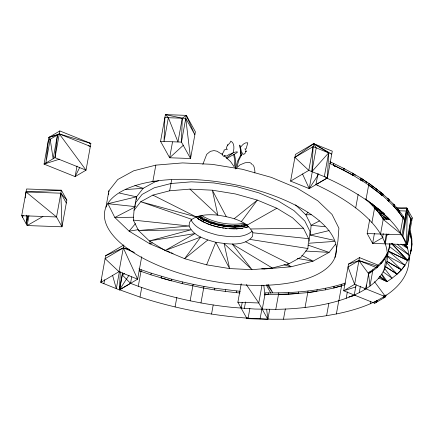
<?xml version="1.0" encoding="UTF-8"?>
<svg xmlns="http://www.w3.org/2000/svg" width="434" height="434" viewBox="0 0 434 434"><rect width="100%" height="100%" fill="white"/><g stroke="black" fill="none" stroke-linecap="round" stroke-linejoin="round"><path stroke-width="0.65" d="M28.091 216.11L26.246 223.917L26.441 215.156M396.833 208.548L406.848 208.06L407.217 212.671L406.544 242.991L410.852 219.235L406.848 208.06L396.128 207.68M101.849 279.198L100.791 282.415L118.997 271.679L123.847 244.95L105.641 255.691L100.791 282.415L119.426 289.907L120.305 271.662M324.328 176.627L328.636 152.871L311.905 171.631L313.109 146.627L331.744 154.119L313.652 143.659L295.445 154.395L290.596 181.119L309.23 188.616L327.431 177.875L332.281 151.151L313.652 143.659L294.903 157.363L308.796 170.383L327.431 177.875L328.636 152.871L313.652 143.659L308.796 170.383L290.596 181.119M254.801 172.971L254.904 171.153L254.091 166.857L252.724 164.573M108.63 194.649L108.728 193.352M108.825 192.061L108.929 190.765L117.722 179.54L133.715 170.79L155.828 165.126L182.546 162.918L212.047 164.329L242.324 169.26L271.31 177.37L297.035 188.112L317.742 200.752L332.026 214.429L338.905 228.213L337.912 241.152L334.934 257.541A117.598 49.514 10.3 0 1 146.833 260.194A117.598 49.514 10.3 0 1 179.557 179.302A117.598 49.514 10.3 0 1 334.934 257.541M134.052 210.262L140.73 201.739L152.876 195.099L169.661 190.797L189.946 189.121L212.345 190.195L235.331 193.938L257.34 200.096L276.87 208.249L292.592 217.846L303.437 228.23L308.655 238.689L307.901 248.519L301.229 257.042L289.082 263.682L272.297 267.984L252.013 269.66L229.613 268.586L206.627 264.843L184.618 258.686L165.088 250.532L149.367 240.935L138.522 230.552L133.298 220.092L134.052 210.262L136.493 196.83L143.171 188.307L155.318 181.667L158.546 180.837M135.077 206.909L135.175 205.597M135.278 204.289L135.375 202.976L142.054 194.454L154.2 187.813L170.985 183.511L191.269 181.835L213.669 182.909L236.655 186.653L258.664 192.81L278.194 200.964L293.916 210.561L304.76 220.944L309.979 231.403L309.225 241.233M136.292 199.45L136.493 196.83L119.426 193.076M252.838 232.77L252.566 236.34C244.261 247.125 227.476 243.919 215.763 242.275C205.906 239.497 193.575 236.297 189.121 226.011L189.392 222.441L191.817 219.344L196.233 216.929A32.441 13.66 10.3 0 1 217.841 215.15C230.449 217.298 246.648 220.109 252.838 232.77L308.655 238.689M333.974 240.284L310.343 235.087L311.097 225.257L305.872 214.797L295.505 204.864M389.987 243.387L389.64 246.691L389.835 245.606M140.003 297.089A197.497 83.182 10.3 0 0 175.086 306.93A197.546 83.203 10.3 0 0 248.112 318.193L271.901 319.229L283.473 319.223A197.497 83.182 10.3 0 0 326.607 315.686L336.366 313.956A197.497 83.182 10.3 0 0 370.267 303.784L377.303 300.48L383.672 296.905A197.497 83.182 10.3 0 0 409.034 260.199L411.73 245.351L411.177 250.608C412.539 243.767 412.181 236.568 409.837 229.982M57.472 134.985L53.149 158.741L50.192 139.276L48.906 137.377L57.472 134.985L54.972 157.672L44.051 164.106L75.104 176.6L86.03 170.161L90.885 143.437L59.832 130.943L48.906 137.377L44.051 164.106L59.485 159.191M378.725 265.353L359.471 257.617L348.545 264.056L343.701 290.785L374.759 303.263L376.582 302.189L376.728 300.854M366.329 284.981L365.857 288.854L368.846 272.4C376.517 267.518 383.64 261.094 387.448 252.686M150.121 241.196L149.801 243.805L165.728 250.451M234.49 165.897L234.821 160.943L233.709 154.656M398.938 210.767L406.311 211.027L402.909 236.427L407.217 212.671M22.877 215.345L22.611 217.347L22.969 215.367M25.21 197.964L25.389 196.629M25.568 195.289L26.018 191.947L61.389 190.228L66.841 200.074L61.986 226.803L27.152 225.555L21.7 215.709L26.561 188.98L61.389 190.228L56.529 216.957L61.986 226.803L60.847 193.195L26.018 191.947L56.529 216.957L21.7 215.709M235.217 168.175L235.716 160.862L234.468 154.45M122.301 274.928L122.594 273.295M124.601 273.572L122.296 274.944L130.525 283.353L138.278 286.266L141.272 269.774L138.891 268.874M141.272 269.774L151.206 273.176L150.913 274.809L139.184 270.745M161.399 276.344L161.106 277.977L182.112 283.565L182.405 281.932L171.815 279.268L151.206 273.176M171.815 279.268L171.517 280.901L150.907 274.82M182.405 281.932L193.135 284.324L190.141 300.811L200.964 302.927A175.613 73.964 10.3 0 0 233.573 307.511L255.008 309.051L275.791 309.35A175.613 73.964 10.3 0 0 338.889 300.702C349.858 297.339 360.621 292.863 369.958 286.093A175.596 73.959 10.3 0 0 383.933 270.377A175.613 73.964 10.3 0 0 387.437 256.868L389.781 243.957M193.135 284.324L203.958 286.435L200.964 302.927M182.106 283.57L203.665 288.067L214.537 289.896L214.83 288.263L240.36 291.355M214.537 289.901L225.425 291.431L225.718 289.798M225.42 291.431L236.275 292.662L236.568 291.03M345.529 283.039C320.742 291.089 294.415 293.086 268.489 292.879L268.196 294.512L264.957 294.42L262.261 309.263M275.791 309.35L278.78 292.874M268.489 292.879L265.25 292.787L264.957 294.42L288.534 294.187L288.832 292.554M298.597 291.925L298.299 293.558L278.487 294.502M305.048 307.456L308.037 290.986M330.99 162.555L329.905 161.746L333.789 163.499L333.496 165.132L335.135 166.314L333.502 165.077L352.153 174.707L362.303 180.989M317.124 289.744L316.831 291.377L307.744 292.619L288.534 294.181M353.243 175.548L343.072 169.857L343.365 168.224L333.789 163.499M307.744 292.608L325.522 289.836L325.815 288.203M352.148 174.756L352.441 173.123L343.365 168.224L344.439 169.038M334.077 286.364L333.784 287.997L325.522 289.814M341.873 284.237L341.58 285.87L333.784 287.997L345.236 284.671M355.104 175.152L352.441 173.123L360.979 178.19L360.687 179.822L361.75 180.631M377.846 190.157L368.954 183.392L383.076 194.134L382.783 195.767L368.661 185.025L368.954 183.392L360.979 178.19L363.106 179.806M376.034 190.347L376.327 188.714M377.401 266.009L377.108 267.642L368.553 274.006L369.958 286.093L372.947 269.644M387.806 200.454L388.869 201.262L389.168 199.629L378.893 190.949M381.226 262.169L380.933 263.801L377.113 267.61M384.112 259.738L380.933 263.769L384.112 259.771L384.405 258.138M392.976 203.969L394.577 205.184L399.291 210.772L403.284 216.371L402.991 218.004L398.998 212.405L394.284 206.817L394.577 205.184L387.567 198.419L389.168 199.629M386.623 255.566L386.916 253.933M398.998 212.405L399.291 210.772L397.674 209.546M410.808 233.015L410.515 234.648L411.503 240.073L411.725 245.4L412.018 243.767M407.982 259.494C404.097 269.151 395.428 276.16 386.884 281.737M411.795 238.44L411.503 240.073L409.55 231.566M103.894 283.662L104.616 279.702M119.431 271.5L116.317 288.659L112.536 275.243M141.701 256.733L137.632 279.171L119.426 289.907L122.54 272.747M141.75 287.406L139.992 297.089L119.6 289.793L122.296 274.944M131.697 276.897L130.525 283.353L119.6 289.793M160.553 141.348L181.45 142.092L186.311 115.368L165.408 114.619L160.553 141.348L169.64 157.77L190.542 158.513L195.398 131.79L186.311 115.368L182.285 118.211L177.967 141.967L168.354 117.717L165.408 114.619L182.285 118.211L181.45 142.092L190.542 158.513L185.768 118.336L164.871 117.592L164.036 141.473L168.354 117.717M175.081 306.93L176.839 297.247M211.553 314.048L213.192 305.01M269.655 309.48L267.859 319.381L246.962 318.637L237.87 302.227L241.223 283.744M241.163 308.162L242.215 302.352M244.353 308.438L245.525 301.983M246.962 318.637L247.201 317.314M248.112 318.193L249.87 308.509M262 285.149L258.772 302.97L267.859 319.381L266.666 309.334M260.096 318.887L261.854 309.203M283.473 319.223L285.35 308.894M311.905 171.631L316.218 147.875L313.652 143.659M302.487 173.909L309.23 188.616L312.339 171.457M317.878 185.492L315.968 184.634L317.959 173.66M326.596 315.692L328.82 303.426M336.366 313.956L338.829 300.399M338.889 300.697L341.58 285.849M358.164 194.356L355.701 207.913A175.613 73.964 10.3 0 0 317.883 185.502M346.196 298.294L347.368 291.838M365.971 199.819L368.667 184.971L382.788 195.712L388.869 201.262M359.471 257.617L354.627 284.346L343.701 290.785L355.918 286.885M354.258 295.017L356.13 284.688M412.3 217.906L410.852 219.235L407.455 244.635L402.003 234.783L406.848 208.06L412.3 217.906L407.455 244.635L372.622 243.403L367.169 233.552L369.681 219.691M359.222 292.684L360.394 286.228M387.437 256.868C387.681 243.772 380.412 231.978 371.933 222.561L374.623 207.712L380.162 210.002M374.417 233.503L372.622 243.403L383.135 237.349M364.885 289.505L365.124 288.214M380.553 234.024L383.249 219.175L389.987 219.414M370.283 303.778L370.755 301.196M382.566 237.474L383.271 233.601M384.801 242.416L386.325 234.024M385.256 243.843L387.014 234.159M374.759 303.263L375.122 301.283M386.043 294.843L385.685 296.823L376.582 302.189L376.82 300.87M383.933 270.377L386.629 255.528L387.416 253.695M383.672 296.905L383.911 295.614M384.22 295.917L383.862 297.898L384.345 295.934M409.029 260.199A197.41 83.144 10.3 0 0 406.056 243.946L403.56 238.391L400.3 232.803L402.996 217.955L399.003 212.356L394.289 206.768M406.067 243.946L406.305 242.655M26.246 223.917L27.684 215.996M28.953 215.655L27.152 225.555L42.928 216.485M50.192 139.276L45.868 163.032L48.369 140.35L59.29 133.911L90.885 143.437L89.556 143.242M59.832 130.943L54.972 157.672L86.03 170.161L59.29 133.911L48.906 137.377M77.024 166.038L75.104 176.6L79.677 167.54M105.95 207.154L108.929 190.765M152.849 181.51L155.828 165.126M172.52 141.934L169.64 157.77L183.484 145.135M169.661 190.797L171.636 179.92M237.072 166.585L238.803 160.298L241.309 155.377M235.483 168.934L237.371 161.611L240.707 155.047M388.642 250.559L389.645 246.653L407.786 260.584L409.088 257.476M410.32 253.407L411.47 248.975M410.352 253.771L411.182 250.564M202.852 164.329L206.703 154.352L210.376 151.33L214 150.582L217.054 151.244L222.658 154.716M218.79 225.354L227.28 226.732L226.966 225.306L234.414 225.664L241.168 225.105L243.035 226.51L235.548 227.128L227.28 226.732L218.877 225.148L210.875 222.908L200.258 216.105L197.654 216.528L203.459 220.071L210.669 223.081L218.79 225.354L219.316 224.063C228.599 225.322 238.125 228.734 247.375 225.398M206.627 264.843L215.763 242.275L229.613 268.586L224.118 243.631L252.013 269.66L232.255 244.022L272.297 267.984M376.582 302.189L377.352 300.317M241.136 154.857L241.158 155.377L240.984 153.468M384.112 259.771L386.629 255.528L401.385 269.845L397.088 274.131L385.392 266.628L397.083 274.163L386.347 262.217M119.426 289.907L129.023 275.205M309.23 188.616L318.827 173.909M241.288 221.709L257.34 200.096L234.192 218.747M252.273 231.121C242.714 239.085 228.512 236.796 217.087 234.989C207.582 232.282 195.837 229.309 190.987 219.81M335.515 244.212L329.118 252.376L313.12 261.127L291.008 266.796L264.29 268.999L261.61 268.868M401.385 269.812L386.992 261.414L401.385 269.845L404.96 265.277L388.473 251.161L407.792 260.541L391.528 243.485L407.786 260.584L388.473 251.199M135.451 223.64L129.093 231.165L114.815 217.494L107.936 203.709M307.994 212.286L305.872 214.797L311.238 214.721M235.543 168.804L240.045 164.849L245.118 162.761L249.621 162.462L251.324 163.444L251.97 164.464M210.669 223.081L211.993 222.013L227.226 226.51L235.548 227.128L234.414 225.664L242.736 226.288L247.282 225.333M207.767 240.035L184.618 258.686L200.671 237.072L165.088 250.532L194.953 233.584L149.367 240.935L191.014 229.814L138.522 230.552L189.121 226.011L133.298 220.092M226.336 157.971L233.134 152.746M224.199 156.001L223.635 156.37L222.512 155.041L222.767 154.336L221.986 153.311C223.749 153.327 222.978 151.623 224.063 151.119A0.787 0.759 -72.3 0 0 224.118 150.69L223.933 150.164L225.691 149.415A1.948 1.888 -72.4 0 1 225.973 149.28L227.4 149.48L226.369 148.45A0.808 0.787 -72.3 0 1 226.347 148.032C226.819 145.13 230.253 143.497 230.769 141.142C234.897 142.905 234.056 149.274 233.183 152.849L231.121 154.027L229.722 154.092L226.667 155.974L225.978 156.072L225.04 155.508A15.033 14.566 -72.5 0 0 224.199 156.001M129.701 249.431L123.305 247.922L105.104 258.659L118.997 271.679L137.632 279.171L123.305 247.922L105.641 255.691M294.903 157.363L313.109 146.627M315.968 184.634L326.921 178.179L330.806 179.931A197.497 83.182 10.3 0 1 400.305 232.803M377.629 266.21L358.929 260.584L348.008 267.024L354.627 284.346L385.685 296.823L374.504 281.677M386.64 235.337L388.978 233.991M247 225.197L276.87 208.249M134.545 207.278L114.815 217.494L133.591 217.228M319.467 220.928L311.097 225.257L325.001 226.732M233.611 152.535C243.951 149.735 229.939 156.484 229.852 156.658A1.855 0.342 -36.1 0 1 229.597 156.842L226.781 158.54M203.123 221.915L203.443 221.796A32.441 13.66 10.3 0 0 226.89 228.355L235.033 228.745L242.4 228.138L248.503 226.575M152.334 242.845L149.801 243.805L129.093 231.165L138.446 229.657M348.545 264.056L358.929 260.584L376.321 267.572M368.846 272.4L372.654 271.277M245.508 223.993L241.168 225.105L246.919 224.823M247.619 225.04L242.736 226.288L235.369 226.895L227.226 226.51L218.877 225.148L205.494 219.3L203.459 220.071L198.067 216.457L203.779 219.946L210.875 222.908M245.796 227.568L248.275 226.928M108.587 203.551L136.493 196.83M310.343 235.087L329.167 230.557M197.318 218.373L203.443 221.796L197.877 218.687L198.902 219.338M235.863 228.902L237.827 228.669M239.134 228.517L242.698 228.36L240.827 228.512M235.836 228.924L238.331 228.718M125.714 189.56L143.171 188.307L134.898 185.459M309.041 243.224L334.554 241.391M250.939 228.968L303.437 228.23M367.169 233.552L402.003 234.783L382.859 219.11M237.87 302.227L258.772 302.97L246.328 284.59M229.488 228.702L234.577 228.946M151.96 181.477L155.318 181.667L154.113 181.065M305.623 251.047L329.118 252.376L308.124 245.145M236.27 292.662L240.067 292.988M372.22 203.975L369.811 202.77L378.811 212.725L382.359 217.705L388.967 218.34M108.598 203.779L135.077 206.589M250.136 239.438L307.901 248.519M203.958 286.435L214.83 288.263M297.236 258.404L313.12 261.127L301.722 255.387M383.249 219.175L384.562 219.425M374.623 207.712L378.817 212.682L384.66 214.347M283.955 264.756L291.008 266.796L287.335 264.035M191.817 219.344L140.73 201.739L196.233 216.929L152.876 195.099M88.449 145.748L90.348 146.404L59.29 133.911M139.195 270.735L140.979 271.407M378.497 278.004L387.199 281.498L381.768 274.022M123.305 247.922L134.486 252.414M166.954 250.966L170.014 252.241M171.24 252.756L173.079 253.521M263.053 268.462L264.29 268.999M329.618 163.325L343.072 169.857M245.725 241.852L289.082 263.682M387.812 256.158L404.955 265.315M199.955 219.984L202.597 221.595M400.842 244.103L407.732 248.454M361.755 180.577L360.692 179.768L368.661 185.025M392.325 243.534L409.316 255.295M388.821 219.647L378.811 212.725L386.596 219.235M379.658 276.181L387.199 281.498M382.989 271.776L392.07 278.248L384.649 268.586M360.979 178.19L366.909 182.464M379.3 191.41L383.076 194.134M352.441 173.123L355.18 175.103M360.692 179.768L362.309 180.935M381.171 194.546L382.788 195.712M381.166 194.6L382.783 195.767L380.173 193.727M343.365 168.224L344.455 169.01M393.486 204.398L394.577 205.184M352.153 174.707L353.249 175.499M393.199 205.982L394.284 206.817L387.817 200.405M397.652 209.589L399.291 210.772M333.502 165.077L335.14 166.26M374.618 207.761L388.012 217.792M365.233 181.423L366.828 182.638M368.667 184.971L371.797 187.412M393.226 205.955L394.284 206.817M378.817 212.682L382.365 217.656L384.481 219.333M384.611 214.396L369.806 202.819L365.379 198.772M379.511 276.68L384.258 280.424M367.869 200.665L381.03 211.152M382.083 211.993L383.661 213.251M371.282 203.416L384.535 213.967M407.065 247.196L403.463 244.25L407.059 247.239M196.26 217.054L197.73 218.307A32.441 13.66 10.3 0 1 195.745 216.653M224.269 155.849L230.568 161.584L234.398 167.133M397.408 244.163L408.866 254.758M404.26 244.136L407.222 246.935M189.946 189.121L217.841 215.15L212.345 190.195L226.195 216.506M325.543 176.779L326.921 178.179M200.258 216.105L203.779 219.946M66.841 200.074L60.847 193.195L66.304 203.041M358.929 260.584L368.515 273.566M266.932 284.585L272.704 292.646L268.163 284.444M381.383 274.31L386.01 281.53M403.284 216.371L404.428 218.335M402.996 217.955L404.293 220.239M382.365 217.656L383.244 219.219M406.311 211.027L411.763 220.879M185.768 118.336L194.855 134.762L186.311 115.368M266.324 285.067L270.87 293.27M242.866 154.189L244.147 154.222L244.413 153.728C245.394 153.793 245.188 152.312 245.508 151.526A0.608 0.564 -69.5 0 1 245.677 151.238L246.127 150.994L245.698 149.73A1.28 1.194 -69.4 0 0 245.639 149.518L244.852 148.911L245.904 148.895A0.662 0.613 -69.5 0 0 246.138 148.688L247.781 142.932A0.705 0.656 -69.5 0 0 247.586 142.781C244.44 142.2 241.846 145.466 240.257 147.761C241.602 149.15 240.599 152.746 242.687 153.197A12.657 11.794 -69.4 0 1 242.872 154.184M263.796 285.236L264.99 295.277M240.897 153.69L239.807 145.075L240.984 153.408M226.293 228.512A32.962 13.877 10.3 0 1 224.991 228.349M223.678 228.165A32.962 13.877 10.3 0 1 222.36 227.953M221.047 227.725A32.962 13.877 10.3 0 1 219.099 227.34M218.454 227.199A32.962 13.877 10.3 0 1 206.579 223.499M205.385 222.989A32.962 13.877 10.3 0 1 203.671 222.186M244.087 223.081A29.707 12.51 10.3 0 1 201.452 215.28M190.152 300.816A175.613 73.964 10.3 0 1 138.3 286.277M355.717 207.924A175.596 73.959 10.3 0 1 371.943 222.571M241.12 155.047A12.732 0.434 83.4 0 1 240.989 153.945M245.79 151.352L246.208 151.672L245.79 151.352M227.275 145.151L227.66 144.961L227.275 145.151M355.251 295.158L348.979 296.867L355.251 295.18"/></g></svg>
